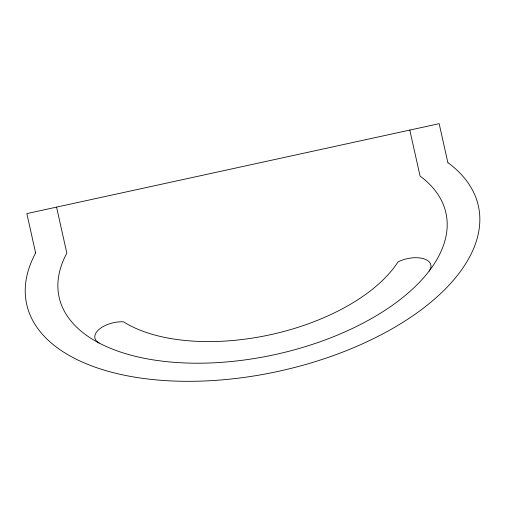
<?xml version="1.0" encoding="UTF-8"?>
<svg xmlns="http://www.w3.org/2000/svg" width="505" height="505" viewBox="0 0 505 505"><rect width="100%" height="100%" fill="white"/><g stroke="black" fill="none" stroke-linecap="round" stroke-linejoin="round"><path stroke-width="0.76" d="M447.922 162.913L439.161 123.674L26.847 213.596L35.609 252.835M409.795 130.075L420.065 176.062A197.941 101.947 -12.2 0 1 274.821 354.624A197.941 101.947 -12.2 0 1 66.837 253.163L56.554 207.113M448.156 162.799A231.132 119.041 -12.2 0 1 278.558 371.301A231.132 119.041 -12.2 0 1 35.703 252.835M429.124 271.046A21.532 11.091 -12.2 0 0 423.461 258.68A21.532 11.091 -12.2 0 0 397.984 261.95A158.355 81.557 -12.2 0 1 270.308 334.739A158.355 81.557 -12.2 0 1 123.491 321.811A21.532 11.091 -12.2 0 0 98.98 329.449A21.532 11.091 -12.2 0 0 99.113 343.015"/></g></svg>
